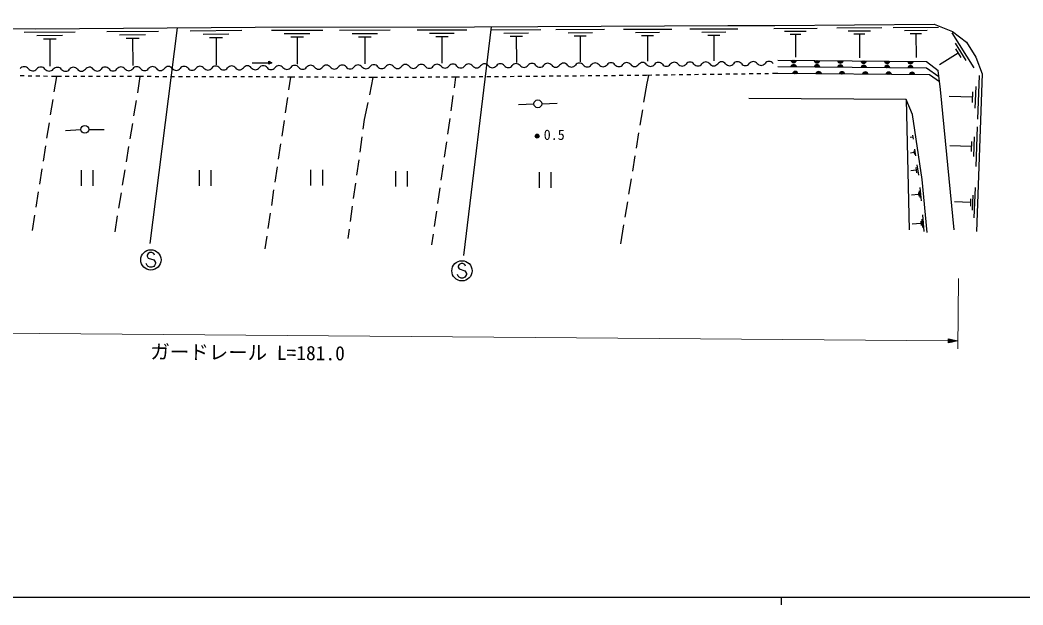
# Model space of a CAD drawing. Units: millimetres, scale not verified. Extents: x 40000 to 680000, y 20000 to 380000.
# Drawn here: x 170283 to 299034, y 204000 to 279104 of the extents above; entities that cross this region are included whole.
import ezdxf
from ezdxf.enums import TextEntityAlignment as Align

# ---------------------------------------------------------------- set-up
doc = ezdxf.new("R2010")
doc.units = ezdxf.units.MM
doc.header["$LTSCALE"] = 1000
for name, color, linetype, lineweight in [('M-BGD', 7, 'Continuous', 25), ('M-STR-HTXT', 7, 'Continuous', 13), ('M-STR-STRC', 7, 'Continuous', 25), ('M-TTL-BAND', 7, 'Continuous', 25)]:
    doc.layers.add(name, color=color, linetype=linetype, lineweight=lineweight)
doc.styles.add('ＭＳ ゴシック', font='')
doc.styles.get('ＭＳ ゴシック').set_extended_font_data('MS Gothic')

msp = doc.modelspace()

# ---------------------------------------------------------------- linework, layer by layer
at = {"layer": 'M-BGD'}
for p, q in [((275135, 278085), (280912, 278131)), ((282373, 278142), (288185, 278188)), ((170807, 277543), (177369, 277601)), ((172451, 277120), (175732, 277149)), ((181408, 277637), (188035, 277696)), ((183068, 277210), (186382, 277240)), ((192119, 277733), (198754, 277792)), ((193781, 277305), (197099, 277335)), ((194615, 276870), (196273, 276885)), ((195444, 276878), (195476, 273339)), ((202556, 277810), (209136, 277818)), ((204201, 277373), (207492, 277377)), ((205024, 276935), (206670, 276937)), ((205847, 276936), (205852, 273427)), ((211306, 277821), (217793, 277829)), ((212929, 277390), (216172, 277395)), ((213740, 276959), (215362, 276961)), ((214551, 276960), (214555, 273500)), ((221247, 277833), (227628, 277842)), ((222843, 277410), (226033, 277414)), ((223641, 276986), (225236, 276988)), ((224438, 276987), (224443, 273584)), ((230827, 277853), (237130, 277880)), ((232404, 277439), (235556, 277453)), ((233194, 277023), (234770, 277030)), ((233982, 277026), (233997, 273664)), ((239064, 277889), (245318, 277917)), ((240629, 277479), (243756, 277493)), ((241413, 277065), (242976, 277072)), ((242195, 277069), (242209, 273734)), ((247736, 277927), (253937, 277955)), ((249288, 277521), (252389, 277534)), ((250065, 277111), (251615, 277118)), ((250840, 277114), (250855, 273807)), ((256266, 277965), (262416, 277992)), ((257806, 277562), (260880, 277575)), ((258576, 277155), (260114, 277162)), ((259345, 277158), (259359, 273879)), ((267037, 278021), (272601, 278065)), ((268431, 277661), (271213, 277683)), ((269130, 277296), (270521, 277307)), ((269825, 277301), (269849, 274334)), ((276582, 277711), (279471, 277734)), ((277308, 277332), (278752, 277343)), ((278030, 277338), (278054, 274257)), ((283829, 277766), (286735, 277789)), ((284559, 277385), (286012, 277396)), ((285285, 277390), (285310, 274291)), ((289919, 277460), (292708, 272981)), ((173276, 276690), (174916, 276704)), ((174096, 276697), (174127, 273197)), ((183901, 276776), (185558, 276790)), ((184729, 276783), (184761, 273249)), ((290318, 276154), (291712, 273915)), ((290717, 274849), (288328, 273361)), ((290368, 275409), (291065, 274289)), ((200089, 273632), (202589, 273613)), ((202213, 273429), (202215, 273804)), ((202589, 273613), (202213, 273429)), ((202215, 273804), (202589, 273613)), ((170810, 271925), (170311, 271934)), ((171810, 271909), (171310, 271917)), ((172810, 271892), (172310, 271900)), ((173810, 271875), (173310, 271884)), ((174942, 271856), (174310, 271867)), ((174942, 271856), (174631, 269877)), ((175583, 271855), (174942, 271856)), ((176583, 271854), (176083, 271855)), ((177583, 271852), (177083, 271853)), ((178583, 271850), (178083, 271851)), ((179583, 271849), (179083, 271850)), ((180583, 271847), (180083, 271848)), ((181583, 271845), (181083, 271846)), ((182583, 271844), (182083, 271845)), ((183583, 271842), (183083, 271843)), ((184583, 271840), (184083, 271841)), ((185724, 271838), (185083, 271840)), ((185386, 269762), (185724, 271838)), ((186117, 271837), (185724, 271838)), ((187117, 271835), (186617, 271836)), ((188117, 271832), (187617, 271833)), ((189117, 271829), (188617, 271830)), ((190117, 271826), (189617, 271828)), ((191117, 271823), (190617, 271825)), ((192117, 271821), (191617, 271822)), ((193117, 271818), (192617, 271819)), ((194117, 271815), (193617, 271816)), ((195117, 271812), (194617, 271814)), ((196117, 271809), (195617, 271811)), ((197117, 271807), (196617, 271808)), ((198116, 271804), (197616, 271805)), ((199116, 271801), (198616, 271803)), ((200116, 271798), (199616, 271800)), ((201116, 271796), (200616, 271797)), ((202116, 271793), (201616, 271794)), ((203116, 271790), (202616, 271791)), ((204116, 271787), (203616, 271789)), ((205009, 271785), (204616, 271786)), ((205009, 271785), (204763, 270140)), ((205569, 271781), (205009, 271785)), ((206569, 271774), (206069, 271778)), ((207569, 271767), (207069, 271771)), ((208569, 271761), (208069, 271764)), ((209569, 271754), (209069, 271757)), ((210569, 271747), (210069, 271750)), ((211569, 271740), (211069, 271744)), ((212569, 271734), (212069, 271737)), ((213569, 271727), (213069, 271730)), ((214569, 271720), (214069, 271723)), ((215629, 271713), (215069, 271717)), ((215172, 269505), (215629, 271713)), ((216162, 271716), (215629, 271713)), ((217162, 271721), (216662, 271718)), ((218162, 271726), (217662, 271723)), ((219162, 271731), (218662, 271728)), ((220162, 271736), (219662, 271733)), ((221162, 271741), (220662, 271739)), ((222162, 271746), (221662, 271744)), ((223162, 271751), (222662, 271749)), ((224162, 271756), (223662, 271754)), ((225162, 271761), (224662, 271759)), ((226195, 271767), (225662, 271764)), ((226195, 271767), (226002, 270410)), ((226708, 271772), (226195, 271767)), ((227708, 271781), (227208, 271776)), ((228707, 271791), (228208, 271786)), ((229707, 271800), (229207, 271795)), ((230707, 271810), (230207, 271805)), ((231707, 271819), (231207, 271814)), ((232707, 271829), (232207, 271824)), ((233707, 271838), (233207, 271833)), ((234707, 271848), (234207, 271843)), ((235707, 271857), (235207, 271852)), ((236707, 271867), (236207, 271862)), ((237707, 271876), (237207, 271871)), ((238707, 271886), (238207, 271881)), ((239707, 271895), (239207, 271890)), ((240707, 271905), (240207, 271900)), ((241707, 271914), (241207, 271909)), ((242707, 271924), (242207, 271919)), ((243707, 271933), (243207, 271929)), ((244707, 271943), (244207, 271938)), ((245707, 271952), (245207, 271948)), ((246707, 271962), (246207, 271957)), ((247707, 271971), (247207, 271967)), ((248707, 271981), (248207, 271976)), ((249707, 271990), (249207, 271986)), ((250719, 272000), (250207, 271995)), ((251385, 272009), (250719, 272000)), ((250777, 271018), (251019, 272004)), ((252385, 272023), (251885, 272016)), ((253385, 272037), (252885, 272030)), ((254385, 272051), (253885, 272044)), ((255385, 272065), (254885, 272058)), ((256385, 272078), (255885, 272072)), ((257385, 272092), (256885, 272085)), ((258385, 272106), (257885, 272099)), ((259384, 272120), (258885, 272113)), ((260384, 272134), (259884, 272127)), ((261384, 272148), (260884, 272141)), ((262384, 272162), (261884, 272155)), ((263384, 272175), (262884, 272169)), ((264384, 272189), (263884, 272182)), ((265384, 272203), (264884, 272196)), ((266384, 272217), (265884, 272210)), ((267550, 272233), (266884, 272224)), ((293397, 271981), (293198, 266367)), ((250380, 268581), (250777, 271018)), ((292973, 270591), (292873, 267784)), ((204615, 269152), (204319, 267174)), ((225860, 269420), (225578, 267440)), ((292549, 269200), (289555, 269307)), ((292574, 269902), (292524, 268499)), ((174476, 268889), (174165, 266913)), ((184903, 266801), (185225, 268775)), ((214512, 266318), (214969, 268526)), ((236258, 268317), (234261, 268208)), ((237257, 268358), (239256, 268413)), ((284050, 268914), (263850, 269022)), ((284050, 268914), (284409, 252159)), ((249898, 265620), (250220, 267594)), ((174010, 265925), (173699, 263950)), ((184420, 263840), (184742, 265814)), ((204171, 266185), (203874, 264207)), ((214346, 265114), (214512, 266318)), ((225437, 266450), (225154, 264470)), ((293163, 265394), (292982, 260281)), ((178099, 265028), (176103, 264892)), ((179098, 265062), (181098, 265062)), ((213934, 262142), (214208, 264123)), ((249416, 262659), (249738, 264633)), ((284894, 264079), (284552, 264029)), ((284857, 264335), (284931, 263822)), ((292777, 264128), (292686, 261571)), ((173544, 262962), (173233, 260986)), ((183937, 260879), (184259, 262853)), ((203726, 263218), (203430, 261240)), ((225013, 263480), (224730, 261500)), ((292391, 262862), (289664, 262958)), ((292413, 263501), (292368, 262222)), ((248934, 259698), (249256, 261672)), ((285066, 262079), (284595, 262010)), ((285033, 262299), (285098, 261858)), ((285119, 262537), (285248, 261655)), ((203282, 260251), (202986, 258273)), ((213523, 259171), (213797, 261152)), ((224589, 260510), (224306, 258530)), ((285289, 260156), (285384, 259506)), ((285415, 260506), (285605, 259207)), ((173078, 259998), (172767, 258023)), ((178135, 259819), (178135, 257819)), ((179635, 259819), (179635, 257819)), ((183455, 257919), (183776, 259892)), ((193276, 259819), (193276, 257819)), ((194776, 259819), (194776, 257819)), ((207591, 259855), (207591, 257855)), ((209091, 259855), (209091, 257855)), ((218498, 259711), (218498, 257711)), ((219998, 259711), (219998, 257711)), ((236940, 259568), (236940, 257568)), ((238440, 259568), (238440, 257568)), ((285337, 259831), (284644, 259730)), ((213111, 256199), (213385, 258180)), ((224165, 257540), (223882, 255560)), ((248453, 256737), (248774, 258711)), ((285789, 257615), (285954, 255876)), ((292887, 257597), (292750, 253729)), ((172612, 257035), (172301, 255059)), ((182972, 254958), (183294, 256932)), ((202838, 257284), (202542, 255306)), ((285640, 256723), (284712, 256635)), ((285619, 256941), (285660, 256506)), ((285714, 257169), (285797, 256300)), ((292595, 256639), (292526, 254705)), ((212699, 253227), (212974, 255209)), ((247971, 253776), (248292, 255750)), ((292302, 255681), (290239, 255755)), ((292319, 256165), (292285, 255198)), ((172146, 254071), (171834, 252092)), ((182473, 251894), (182811, 253971)), ((202394, 254317), (202098, 252339)), ((223741, 254571), (223458, 252591)), ((286124, 254098), (286329, 251947)), ((247413, 250352), (247810, 252789)), ((285939, 252995), (284792, 252886)), ((285914, 253264), (285965, 252726)), ((286032, 253546), (286134, 252471)), ((201950, 251350), (201704, 249706)), ((212396, 251033), (212562, 252237)), ((223317, 251601), (223123, 250244))]:
    msp.add_line(p, q, dxfattribs=at)
for points in [[(130699, 279104), (150343, 278207), (172265, 277956), (200466, 278207), (228631, 278243), (261137, 278386), (267201, 278422)], [(267201, 278422), (287634, 278584), (290002, 277651), (291795, 276252), (292979, 274350), (293805, 272197), (293087, 251962)], [(267550, 273955), (286638, 273776), (288145, 272628)], [(288241, 271811), (286638, 272933), (267550, 273112)], [(288315, 271179), (287055, 272081), (267550, 272233)], [(290190, 252177), (288432, 270188), (288145, 272628)], [(286741, 251836), (286095, 258617), (284875, 266977), (284050, 268914)]]:
    msp.add_lwpolyline(points, dxfattribs=at)
for centre, radius in [((236757, 268345), 500), ((178598, 265062), 500), ((236668, 264201), 250), ((236668, 264201), 204), ((236668, 264201), 159), ((236668, 264201), 114), ((236668, 264201), 68.2), ((236668, 264201), 22.7)]:
    msp.add_circle(centre, radius, dxfattribs=at)
for centre, radius, start, end in [((170809, 272410), 695, 38.80727, 139.19295), ((172943, 272373), 695, 38.80727, 139.19295), ((175078, 272336), 695, 38.80727, 139.19295), ((177145, 272394), 640, 38.02473, 142.94312), ((179175, 272411), 640, 38.02473, 142.94312), ((181204, 272429), 640, 38.02473, 142.94312), ((183234, 272446), 640, 38.02473, 142.94312), ((185263, 272463), 640, 38.02473, 142.94312), ((187293, 272480), 640, 38.02473, 142.94312), ((189322, 272497), 640, 38.02473, 142.94312), ((191352, 272514), 640, 38.02473, 142.94312), ((193382, 272531), 640, 38.02473, 142.94312), ((195411, 272549), 640, 38.02473, 142.94312), ((196419, 273337), 640, 218.02473, 322.94312), ((197441, 272566), 640, 38.02473, 142.94312), ((198449, 273354), 640, 218.02473, 322.94312), ((199470, 272583), 640, 38.02473, 142.94312), ((200478, 273371), 640, 218.02473, 322.94312), ((201500, 272600), 640, 38.02473, 142.94312), ((202508, 273388), 640, 218.02473, 322.94312), ((203529, 272617), 640, 38.02473, 142.94312), ((204537, 273406), 640, 218.02473, 322.94312), ((205559, 272634), 640, 38.02473, 142.94312), ((206567, 273423), 640, 218.02473, 322.94312), ((207588, 272651), 640, 38.02473, 142.94312), ((208597, 273440), 640, 218.02473, 322.94312), ((209618, 272669), 640, 38.02473, 142.94312), ((210626, 273457), 640, 218.02473, 322.94312), ((211647, 272686), 640, 38.02473, 142.94312), ((212656, 273474), 640, 218.02473, 322.94312), ((213677, 272703), 640, 38.02473, 142.94312), ((214685, 273491), 640, 218.02473, 322.94312), ((215707, 272720), 640, 38.02473, 142.94312), ((216715, 273508), 640, 218.02473, 322.94312), ((217736, 272737), 640, 38.02473, 142.94312), ((218744, 273526), 640, 218.02473, 322.94312), ((219766, 272754), 640, 38.02473, 142.94312), ((220774, 273543), 640, 218.02473, 322.94312), ((221795, 272771), 640, 38.02473, 142.94312), ((222803, 273560), 640, 218.02473, 322.94312), ((223825, 272789), 640, 38.02473, 142.94312), ((224833, 273577), 640, 218.02473, 322.94312), ((225854, 272806), 640, 38.02473, 142.94312), ((226862, 273594), 640, 218.02473, 322.94312), ((227884, 272823), 640, 38.02473, 142.94312), ((228892, 273611), 640, 218.02473, 322.94312), ((229913, 272840), 640, 38.02473, 142.94312), ((230922, 273628), 640, 218.02473, 322.94312), ((231943, 272857), 640, 38.02473, 142.94312), ((232951, 273646), 640, 218.02473, 322.94312), ((233972, 272874), 640, 38.02473, 142.94312), ((234981, 273663), 640, 218.02473, 322.94312), ((236002, 272891), 640, 38.02473, 142.94312), ((237010, 273680), 640, 218.02473, 322.94312), ((238032, 272909), 640, 38.02473, 142.94312), ((239040, 273697), 640, 218.02473, 322.94312), ((240061, 272926), 640, 38.02473, 142.94312), ((241069, 273714), 640, 218.02473, 322.94312), ((242091, 272943), 640, 38.02473, 142.94312), ((243099, 273731), 640, 218.02473, 322.94312), ((244120, 272960), 640, 38.02473, 142.94312), ((245128, 273748), 640, 218.02473, 322.94312), ((246150, 272977), 640, 38.02473, 142.94312), ((247158, 273766), 640, 218.02473, 322.94312), ((248179, 272994), 640, 38.02473, 142.94312), ((249188, 273783), 640, 218.02473, 322.94312), ((250209, 273011), 640, 38.02473, 142.94312), ((251217, 273800), 640, 218.02473, 322.94312), ((252238, 273029), 640, 38.02473, 142.94312), ((253247, 273817), 640, 218.02473, 322.94312), ((254268, 273046), 640, 38.02473, 142.94312), ((255276, 273834), 640, 218.02473, 322.94312), ((256298, 273063), 640, 38.02473, 142.94312), ((257306, 273851), 640, 218.02473, 322.94312), ((258327, 273080), 640, 38.02473, 142.94312), ((259335, 273868), 640, 218.02473, 322.94312), ((260357, 273097), 640, 38.02473, 142.94312), ((261365, 273886), 640, 218.02473, 322.94312), ((262386, 273114), 640, 38.02473, 142.94312), ((263394, 273903), 640, 218.02473, 322.94312), ((264416, 273131), 640, 38.02473, 142.94312), ((265424, 273920), 640, 218.02473, 322.94312), ((266445, 273149), 640, 38.02473, 142.94312), ((269595, 273990), 354, 188.25893, 350.66411), ((269594, 273039), 354, 8.25893, 170.66411), ((269595, 273990), 283, 190.48297, 348.44007), ((269594, 273039), 283, 10.48297, 168.44007), ((269595, 273990), 212, 194.2293, 344.69375), ((269594, 273039), 212, 14.2293, 164.69375), ((269595, 273990), 142, 201.94103, 336.98202), ((269594, 273039), 142, 21.94103, 156.98202), ((269595, 273990), 100, 212.25869, 326.66435), ((269594, 273039), 100, 32.25869, 146.66435), ((272595, 273962), 354, 188.25893, 350.66411), ((272594, 273011), 354, 8.25893, 170.66411), ((272595, 273962), 283, 190.48297, 348.44007), ((272594, 273011), 283, 10.48297, 168.44007), ((272595, 273962), 212, 194.2293, 344.69375), ((272594, 273011), 212, 14.2293, 164.69375), ((272595, 273962), 142, 201.94103, 336.98202), ((272594, 273011), 142, 21.94103, 156.98202), ((272595, 273962), 100, 212.25869, 326.66435), ((272594, 273011), 100, 32.25869, 146.66435), ((275595, 273934), 354, 188.25893, 350.66411), ((275594, 272982), 354, 8.25893, 170.66411), ((275595, 273934), 283, 190.48297, 348.44007), ((275594, 272982), 283, 10.48297, 168.44007), ((275595, 273934), 212, 194.2293, 344.69375), ((275594, 272982), 212, 14.2293, 164.69375), ((275595, 273934), 142, 201.94103, 336.98202), ((275594, 272982), 142, 21.94103, 156.98202), ((275595, 273934), 100, 212.25869, 326.66435), ((275594, 272982), 100, 32.25869, 146.66435), ((278595, 273906), 354, 188.25893, 350.66411), ((278594, 272954), 354, 8.25893, 170.66411), ((278595, 273906), 283, 190.48297, 348.44007), ((278594, 272954), 283, 10.48297, 168.44007), ((278595, 273906), 212, 194.2293, 344.69375), ((278594, 272954), 212, 14.2293, 164.69375), ((278595, 273906), 142, 201.94103, 336.98202), ((278594, 272954), 142, 21.94103, 156.98202), ((278595, 273906), 100, 212.25869, 326.66435), ((278594, 272954), 100, 32.25869, 146.66435), ((281594, 273878), 354, 188.25893, 350.66411), ((281593, 272926), 354, 8.25893, 170.66411), ((281594, 273878), 283, 190.48297, 348.44007), ((281593, 272926), 283, 10.48297, 168.44007), ((281594, 273878), 212, 194.2293, 344.69375), ((281593, 272926), 212, 14.2293, 164.69375), ((281594, 273878), 142, 201.94103, 336.98202), ((281593, 272926), 142, 21.94103, 156.98202), ((281594, 273878), 100, 212.25869, 326.66435), ((281593, 272926), 100, 32.25869, 146.66435), ((284594, 273849), 354, 188.25893, 350.66411), ((284593, 272898), 354, 8.25893, 170.66411), ((284594, 273849), 283, 190.48297, 348.44007), ((284593, 272898), 283, 10.48297, 168.44007), ((284594, 273849), 212, 194.2293, 344.69375), ((284593, 272898), 212, 14.2293, 164.69375), ((284594, 273849), 142, 201.94103, 336.98202), ((284593, 272898), 142, 21.94103, 156.98202), ((284594, 273849), 100, 212.25869, 326.66435), ((284593, 272898), 100, 32.25869, 146.66435), ((171892, 273281), 695, 218.80727, 319.19295), ((174026, 273244), 695, 218.80727, 319.19295), ((176124, 273166), 640, 218.02473, 322.94312), ((178153, 273183), 640, 218.02473, 322.94312), ((180183, 273200), 640, 218.02473, 322.94312), ((182212, 273217), 640, 218.02473, 322.94312), ((184242, 273234), 640, 218.02473, 322.94312), ((186272, 273251), 640, 218.02473, 322.94312), ((188301, 273268), 640, 218.02473, 322.94312), ((190331, 273286), 640, 218.02473, 322.94312), ((192360, 273303), 640, 218.02473, 322.94312), ((194390, 273320), 640, 218.02473, 322.94312), ((269802, 272161), 354, 8.34949, 170.75467), ((269802, 272161), 283, 10.57353, 168.53063), ((269802, 272161), 212, 14.31985, 164.7843), ((269802, 272161), 142, 22.03158, 157.07257), ((269802, 272161), 100, 32.34925, 146.75491), ((272802, 272138), 354, 8.34949, 170.75467), ((272802, 272138), 283, 10.57353, 168.53063), ((272802, 272138), 212, 14.31985, 164.7843), ((272802, 272138), 142, 22.03158, 157.07257), ((272802, 272138), 100, 32.34925, 146.75491), ((275802, 272114), 354, 8.34949, 170.75467), ((275802, 272114), 283, 10.57353, 168.53063), ((275802, 272114), 212, 14.31985, 164.7843), ((275802, 272114), 142, 22.03158, 157.07257), ((275802, 272114), 100, 32.34925, 146.75491), ((278802, 272091), 354, 8.34949, 170.75467), ((278802, 272091), 283, 10.57353, 168.53063), ((278802, 272091), 212, 14.31985, 164.7843), ((278802, 272091), 142, 22.03158, 157.07257), ((278802, 272091), 100, 32.34925, 146.75491), ((281802, 272068), 354, 8.34949, 170.75467), ((281802, 272068), 283, 10.57353, 168.53063), ((281802, 272068), 212, 14.31985, 164.7843), ((281802, 272068), 142, 22.03158, 157.07257), ((281802, 272068), 100, 32.34925, 146.75491), ((284802, 272044), 354, 8.34949, 170.75467), ((284802, 272044), 283, 10.57353, 168.53063), ((284802, 272044), 212, 14.31985, 164.7843), ((284802, 272044), 142, 22.03158, 157.07257), ((284802, 272044), 100, 32.34925, 146.75491)]:
    msp.add_arc(centre, radius, start, end, dxfattribs=at)
at = {"layer": 'M-STR-HTXT'}
for p, q in [((290747, 245898), (290673, 236899)), ((109595, 239395), (289431, 237909)), ((289433, 238159), (289429, 237659)), ((290681, 237899), (289429, 237659)), ((289430, 237759), (289930, 237755)), ((289680, 237707), (289430, 237709)), ((290681, 237899), (289431, 237909)), ((289431, 237859), (290431, 237851)), ((290181, 237803), (289431, 237809)), ((290182, 238003), (289432, 238009)), ((289432, 237959), (290432, 237951)), ((290681, 237899), (289433, 238159)), ((289683, 238107), (289433, 238109)), ((289433, 238059), (289933, 238055))]:
    msp.add_line(p, q, dxfattribs=at)
at = {"layer": 'M-STR-STRC'}
for p, q in [((190457, 278118), (186957, 250405)), ((230766, 278252), (227231, 248880)), ((186728, 249134), (186610, 248897)), ((186610, 248897), (186610, 248779)), ((186610, 248779), (186728, 248543)), ((186965, 249252), (186728, 249134)), ((186728, 248543), (187438, 248306)), ((187201, 249252), (186965, 249252)), ((187438, 249134), (187201, 249252)), ((187556, 248897), (187438, 249134)), ((186610, 247597), (186492, 247834)), ((186728, 247479), (186610, 247597)), ((186965, 247361), (186728, 247479)), ((187201, 247361), (186965, 247361)), ((187438, 247479), (187201, 247361)), ((187438, 248306), (187556, 248188)), ((187556, 247597), (187438, 247479)), ((187556, 248188), (187674, 247952)), ((187674, 247834), (187556, 247597)), ((187674, 247952), (187674, 247834)), ((226662, 247734), (226543, 247498)), ((226543, 247498), (226543, 247380)), ((226543, 247380), (226662, 247144)), ((226898, 247853), (226662, 247734)), ((227134, 247853), (226898, 247853)), ((227371, 247734), (227134, 247853)), ((227489, 247498), (227371, 247734)), ((226543, 246198), (226425, 246434)), ((226662, 246080), (226543, 246198)), ((226662, 247144), (227371, 246907)), ((226898, 245962), (226662, 246080)), ((227134, 245962), (226898, 245962)), ((227371, 246080), (227134, 245962)), ((227371, 246907), (227489, 246789)), ((227489, 246198), (227371, 246080)), ((227489, 246789), (227607, 246553)), ((227607, 246434), (227489, 246198)), ((227607, 246553), (227607, 246434))]:
    msp.add_line(p, q, dxfattribs=at)
for centre in [(187083, 248306), (227016, 246907)]:
    msp.add_circle(centre, 1300, dxfattribs=at)
at = {"layer": 'M-TTL-BAND'}
for p, q in [((40000, 205000), (579000, 205000)), ((268000, 205000), (268000, 204000))]:
    msp.add_line(p, q, dxfattribs=at)

# ---------------------------------------------------------------- texts
at = {"layer": 'M-BGD', "style": 'ＭＳ ゴシック'}
msp.add_text('0.5', height=1320, dxfattribs=at).set_placement((237511, 263322), align=Align.BOTTOM_LEFT)
at = {"layer": 'M-STR-HTXT', "style": 'ＭＳ ゴシック'}
msp.add_text('ガードレール L=181.0', height=1833, rotation=359.526, dxfattribs=at).set_placement((199483, 234952), align=Align.BOTTOM_CENTER)

doc.saveas('drawing.dxf')
